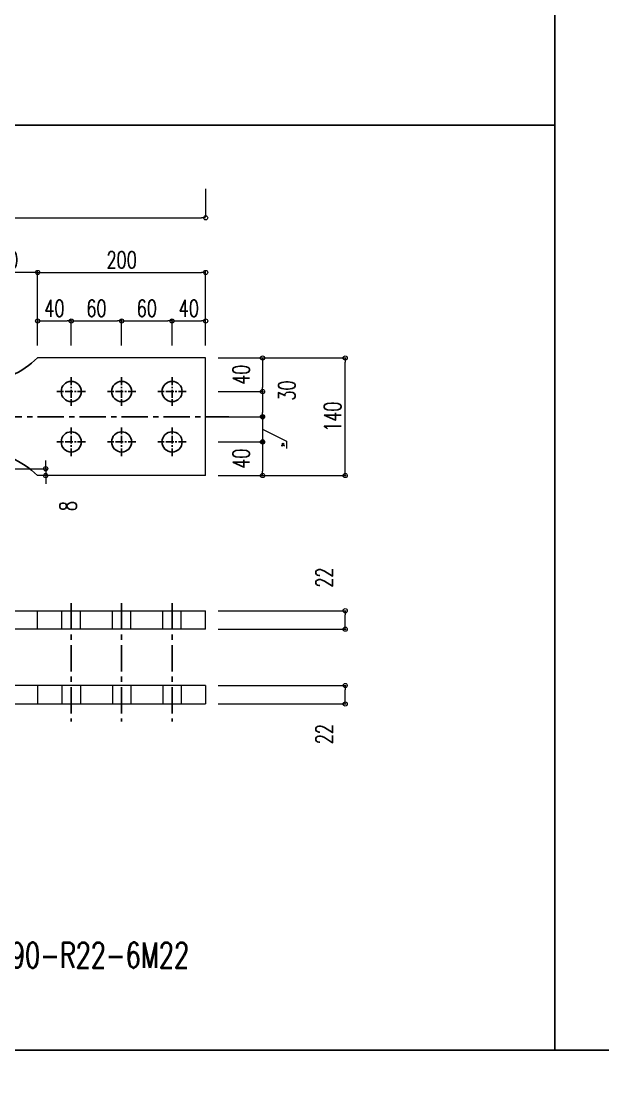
# Model space of a CAD drawing. Header units: millimetres. Extents: x -4568 to 36914, y -114 to 17788.
# Drawn here: x 27416 to 28109, y 9515 to 10770 of the extents above; entities that cross this region are included whole.
import ezdxf

# ---------------------------------------------------------------- set-up
doc = ezdxf.new("R2010")
doc.units = ezdxf.units.MM
doc.header["$LTSCALE"] = 5
for name, pattern in [('ACAD_ISO03W100', [30, 12, -18]), ('CENTER1', [10, 6.25, -1.25, 1.25, -1.25]), ('JIS_08_50', [53, 50, -1.125, 0.75, -1.125])]:
    doc.linetypes.add(name, pattern=pattern)
doc.layers.get('0').update_dxf_attribs({"color": 255})
doc.layers.get('DEFPOINTS').update_dxf_attribs({"color": 255})
for name, color, linetype in [('01', 7, 'Continuous'), ('CENTER', 2, 'JIS_08_50'), ('寸法', 4, 'Continuous'), ('補助線', 7, 'ACAD_ISO03W100'), ('金物', 142, 'Continuous')]:
    doc.layers.add(name, color=color, linetype=linetype)
doc.styles.add('KANJI', font='simplex.shx', dxfattribs={"width": 0.7, "bigfont": 'extfont2.shx'})
doc.styles.get("Standard").update_dxf_attribs({"font": 'simplex.shx', "width": 0.7, "height": 2.5, "bigfont": '@extfont2.shx'})
doc.styles.add('SUNPOU2', font='simplex.shx', dxfattribs={"width": 0.7, "height": 50, "bigfont": 'extfont2.shx'})
doc.dimstyles.new('コピー ～ 一般寸法-小さめ', dxfattribs={"dimtxt": 25, "dimasz": 3, "dimexe": 3, "dimexo": 3, "dimgap": 3, "dimtad": 1, "dimtxsty": 'Standard', "dimblk": 'ORIGIN', "dimcen": 0, "dimclrd": 256, "dimclre": 256, "dimclrt": 256, "dimadec": 0, "dimazin": 0, "dimtfac": 1, "dimtmove": 1, "dimatfit": 2, "dimfxl": 0, "dimtolj": 2, "dimlwd": 5, "dimlwe": 5, "dimarcsym": 0})
doc.dimstyles.new('一般寸法-小さめ', dxfattribs={"dimscale": 10, "dimtxt": 2, "dimasz": 0.5, "dimexe": 0.125, "dimexo": 1.5, "dimgap": 0.5, "dimtad": 1, "dimtxsty": 'KANJI', "dimblk": 'ORIGIN', "dimcen": 0, "dimclrd": 256, "dimclre": 256, "dimclrt": 256, "dimadec": 0, "dimazin": 0, "dimtfac": 1, "dimtmove": 2, "dimatfit": 2, "dimfxl": 0, "dimtolj": 2, "dimlwd": 5, "dimlwe": 5, "dimarcsym": 0})

# ---------------------------------------------------------------- blocks, each defined once
blk = doc.blocks.new('_Origin')
at = {"color": 0, "linetype": 'ByBlock', "lineweight": -2}
blk.add_line((0, 0), (-1, 0), dxfattribs=at)
blk.add_circle((0, 0), 0.5, dxfattribs=at)
blk = doc.blocks.new('*D47')
at = {"layer": 'DEFPOINTS', "color": 0, "transparency": 16777216}
for p in [(27366.1, 10470.3), (27436.1, 10370), (27366.1, 10338.5)]:
    blk.add_point(p, dxfattribs=at)
at = {"layer": '寸法', "lineweight": 5, "transparency": 16777216}
for p, q in [((27366.1, 10353.5), (27366.1, 10471.5)), ((27431.1, 10470.3), (27371.1, 10470.3)), ((27436.1, 10385), (27436.1, 10471.5))]:
    blk.add_line(p, q, dxfattribs=at)
at = {"layer": '寸法', "lineweight": 5, "transparency": 16777216, "xscale": 5, "yscale": 5, "zscale": 5, "rotation": 180}
blk.add_blockref('_Origin', (27366.1, 10470.3), dxfattribs=at)
at = {"layer": '寸法', "lineweight": 5, "transparency": 16777216, "xscale": 5, "yscale": 5, "zscale": 5}
blk.add_blockref('_Origin', (27436.1, 10470.3), dxfattribs=at)
at = {"layer": '寸法', "transparency": 16777216, "insert": (27401.1, 10485.3), "char_height": 20, "attachment_point": 5, "style": 'KANJI'}
blk.add_mtext('\\A2;70', dxfattribs=at)
blk = doc.blocks.new('*D452')
at = {"layer": 'DEFPOINTS', "color": 0, "transparency": 16777216}
for p in [(27636.1, 10067.5), (27802.2, 10067.5), (27636.1, 10045.5)]:
    blk.add_point(p, dxfattribs=at)
at = {"layer": '寸法', "lineweight": 5, "transparency": 16777216}
for p, q in [((27651.1, 10067.5), (27803.5, 10067.5)), ((27802.2, 10050.5), (27802.2, 10062.5)), ((27651.1, 10045.5), (27803.5, 10045.5))]:
    blk.add_line(p, q, dxfattribs=at)
at = {"layer": '寸法', "lineweight": 5, "transparency": 16777216, "xscale": 5, "yscale": 5, "zscale": 5}
for p, rotation in [((27802.2, 10067.5), 90), ((27802.2, 10045.5), 270)]:
    blk.add_blockref('_Origin', p, dxfattribs=dict(at, rotation=rotation))
at = {"layer": '寸法', "transparency": 16777216, "insert": (27777.2, 10107), "char_height": 20, "attachment_point": 5, "rotation": 90, "style": 'KANJI'}
blk.add_mtext('\\A2;22', dxfattribs=at)
blk = doc.blocks.new('*D51')
at = {"layer": 'DEFPOINTS', "color": 0, "transparency": 16777216}
for p in [(27636.1, 9978.5), (27802.2, 9978.5), (27636.1, 9956.5)]:
    blk.add_point(p, dxfattribs=at)
at = {"layer": '寸法', "lineweight": 5, "transparency": 16777216}
for p, q in [((27651.1, 9978.5), (27803.5, 9978.5)), ((27802.2, 9961.5), (27802.2, 9973.5)), ((27651.1, 9956.5), (27803.5, 9956.5))]:
    blk.add_line(p, q, dxfattribs=at)
at = {"layer": '寸法', "lineweight": 5, "transparency": 16777216, "xscale": 5, "yscale": 5, "zscale": 5}
for p, rotation in [((27802.2, 9978.5), 90), ((27802.2, 9956.5), 270)]:
    blk.add_blockref('_Origin', p, dxfattribs=dict(at, rotation=rotation))
at = {"layer": '寸法', "transparency": 16777216, "insert": (27777.2, 9920.6), "char_height": 20, "attachment_point": 5, "rotation": 90, "style": 'KANJI'}
blk.add_mtext('\\A2;22', dxfattribs=at)
blk = doc.blocks.new('*D52')
at = {"layer": 'DEFPOINTS', "color": 0, "transparency": 16777216}
for p in [(27636.1, 10368.5), (27802.2, 10368.5), (27636.1, 10228.5)]:
    blk.add_point(p, dxfattribs=at)
at = {"layer": '寸法', "lineweight": 5, "transparency": 16777216}
for p, q in [((27651.1, 10368.5), (27803.5, 10368.5)), ((27802.2, 10233.5), (27802.2, 10363.5)), ((27651.1, 10228.5), (27803.5, 10228.5))]:
    blk.add_line(p, q, dxfattribs=at)
at = {"layer": '寸法', "lineweight": 5, "transparency": 16777216, "xscale": 5, "yscale": 5, "zscale": 5}
for p, rotation in [((27802.2, 10368.5), 90), ((27802.2, 10228.5), 270)]:
    blk.add_blockref('_Origin', p, dxfattribs=dict(at, rotation=rotation))
at = {"layer": '寸法', "transparency": 16777216, "insert": (27787.2, 10298.5), "char_height": 20, "attachment_point": 5, "rotation": 90, "style": 'KANJI'}
blk.add_mtext('\\A2;140', dxfattribs=at)
blk = doc.blocks.new('*D456')
at = {"layer": 'DEFPOINTS', "color": 0, "transparency": 16777216}
for p in [(27636.1, 10470.3), (27436.1, 10370), (27636.1, 10368.5)]:
    blk.add_point(p, dxfattribs=at)
at = {"layer": '寸法', "lineweight": 5, "transparency": 16777216}
for p, q in [((27436.1, 10385), (27436.1, 10471.5)), ((27441.1, 10470.3), (27631.1, 10470.3)), ((27636.1, 10383.5), (27636.1, 10471.5))]:
    blk.add_line(p, q, dxfattribs=at)
at = {"layer": '寸法', "lineweight": 5, "transparency": 16777216, "xscale": 5, "yscale": 5, "zscale": 5, "rotation": 180}
blk.add_blockref('_Origin', (27436.1, 10470.3), dxfattribs=at)
at = {"layer": '寸法', "lineweight": 5, "transparency": 16777216, "xscale": 5, "yscale": 5, "zscale": 5}
blk.add_blockref('_Origin', (27636.1, 10470.3), dxfattribs=at)
at = {"layer": '寸法', "transparency": 16777216, "insert": (27536.1, 10485.3), "char_height": 20, "attachment_point": 5, "style": 'KANJI'}
blk.add_mtext('\\A2;200', dxfattribs=at)
blk = doc.blocks.new('*D56')
at = {"layer": 'DEFPOINTS', "color": 0, "transparency": 16777216}
for p in [(27636.1, 10368.5), (27636.1, 10328.5), (27703.8, 10328.5)]:
    blk.add_point(p, dxfattribs=at)
at = {"layer": '寸法', "lineweight": 5, "transparency": 16777216}
for p, q in [((27651.1, 10368.5), (27705, 10368.5)), ((27703.8, 10363.5), (27703.8, 10333.5)), ((27651.1, 10328.5), (27705, 10328.5))]:
    blk.add_line(p, q, dxfattribs=at)
at = {"layer": '寸法', "lineweight": 5, "transparency": 16777216, "xscale": 5, "yscale": 5, "zscale": 5}
for p, rotation in [((27703.8, 10368.5), 90), ((27703.8, 10328.5), 270)]:
    blk.add_blockref('_Origin', p, dxfattribs=dict(at, rotation=rotation))
at = {"layer": '寸法', "transparency": 16777216, "insert": (27678.4, 10348.5), "char_height": 20, "attachment_point": 5, "rotation": 90, "style": 'KANJI'}
blk.add_mtext('\\A2;40', dxfattribs=at)
blk = doc.blocks.new('*D57')
at = {"layer": 'DEFPOINTS', "color": 0, "transparency": 16777216}
for p in [(27636.1, 10268.5), (27636.1, 10228.5), (27703.8, 10228.5)]:
    blk.add_point(p, dxfattribs=at)
at = {"layer": '寸法', "lineweight": 5, "transparency": 16777216}
for p, q in [((27651.1, 10268.5), (27705, 10268.5)), ((27703.8, 10263.5), (27703.8, 10233.5)), ((27651.1, 10228.5), (27705, 10228.5))]:
    blk.add_line(p, q, dxfattribs=at)
at = {"layer": '寸法', "lineweight": 5, "transparency": 16777216, "xscale": 5, "yscale": 5, "zscale": 5}
for p, rotation in [((27703.8, 10268.5), 90), ((27703.8, 10228.5), 270)]:
    blk.add_blockref('_Origin', p, dxfattribs=dict(at, rotation=rotation))
at = {"layer": '寸法', "transparency": 16777216, "insert": (27678.4, 10248.5), "char_height": 20, "attachment_point": 5, "rotation": 90, "style": 'KANJI'}
blk.add_mtext('\\A2;40', dxfattribs=at)
blk = doc.blocks.new('*D458')
at = {"layer": 'DEFPOINTS', "color": 0, "transparency": 16777216}
for p in [(27366.1, 10236.5), (27436.1, 10228.5), (27445.7, 10228.5)]:
    blk.add_point(p, dxfattribs=at)
at = {"layer": '寸法', "lineweight": 5, "transparency": 16777216}
for p, q in [((27445.7, 10241.5), (27445.7, 10246.5)), ((27381.1, 10236.5), (27447, 10236.5)), ((27445.7, 10236.5), (27445.7, 10228.5)), ((27451.1, 10228.5), (27447, 10228.5)), ((27445.7, 10223.5), (27445.7, 10218.5))]:
    blk.add_line(p, q, dxfattribs=at)
at = {"layer": '寸法', "lineweight": 5, "transparency": 16777216, "xscale": 5, "yscale": 5, "zscale": 5}
for p, rotation in [((27445.7, 10236.5), 270), ((27445.7, 10228.5), 90)]:
    blk.add_blockref('_Origin', p, dxfattribs=dict(at, rotation=rotation))
at = {"layer": '寸法', "transparency": 16777216, "insert": (27472.5, 10192.1), "char_height": 20, "attachment_point": 5, "rotation": 90, "style": 'KANJI'}
blk.add_mtext('\\A2;8', dxfattribs=at)
blk = doc.blocks.new('*D67')
at = {"layer": 'DEFPOINTS', "color": 0, "transparency": 16777216}
for p in [(27636.1, 10535.3), (27636.1, 10370), (26986.1, 10337.8)]:
    blk.add_point(p, dxfattribs=at)
at = {"layer": '寸法', "lineweight": 5, "transparency": 16777216}
for p, q in [((27636.1, 10570), (27636.1, 10536.5)), ((26986.1, 10537.8), (26986.1, 10536.5)), ((26991.1, 10535.3), (27631.1, 10535.3))]:
    blk.add_line(p, q, dxfattribs=at)
at = {"layer": '寸法', "lineweight": 5, "transparency": 16777216, "xscale": 5, "yscale": 5, "zscale": 5, "rotation": 180}
blk.add_blockref('_Origin', (26986.1, 10535.3), dxfattribs=at)
at = {"layer": '寸法', "lineweight": 5, "transparency": 16777216, "xscale": 5, "yscale": 5, "zscale": 5}
blk.add_blockref('_Origin', (27636.1, 10535.3), dxfattribs=at)
at = {"layer": '寸法', "transparency": 16777216, "insert": (27311.1, 10550.3), "char_height": 20, "attachment_point": 5, "style": 'KANJI'}
blk.add_mtext('\\A2;650', dxfattribs=at)
blk = doc.blocks.new('*D70')
at = {"layer": 'DEFPOINTS', "color": 0, "transparency": 16777216}
for p in [(27476.1, 10412.5), (27436.1, 10368.5), (27476.1, 10368.5)]:
    blk.add_point(p, dxfattribs=at)
at = {"layer": '寸法', "lineweight": 5, "transparency": 16777216}
for p, q in [((27436.1, 10383.5), (27436.1, 10413.8)), ((27441.1, 10412.5), (27471.1, 10412.5)), ((27476.1, 10383.5), (27476.1, 10413.8))]:
    blk.add_line(p, q, dxfattribs=at)
at = {"layer": '寸法', "lineweight": 5, "transparency": 16777216, "xscale": 5, "yscale": 5, "zscale": 5, "rotation": 180}
blk.add_blockref('_Origin', (27436.1, 10412.5), dxfattribs=at)
at = {"layer": '寸法', "lineweight": 5, "transparency": 16777216, "xscale": 5, "yscale": 5, "zscale": 5}
blk.add_blockref('_Origin', (27476.1, 10412.5), dxfattribs=at)
at = {"layer": '寸法', "transparency": 16777216, "insert": (27456.1, 10427.5), "char_height": 20, "attachment_point": 5, "style": 'KANJI'}
blk.add_mtext('\\A2;40', dxfattribs=at)
blk = doc.blocks.new('*D71')
at = {"layer": 'DEFPOINTS', "color": 0, "transparency": 16777216}
for p in [(27596.1, 10412.5), (27536.1, 10368.5), (27596.1, 10368.5)]:
    blk.add_point(p, dxfattribs=at)
at = {"layer": '寸法', "lineweight": 5, "transparency": 16777216}
for p, q in [((27536.1, 10383.5), (27536.1, 10413.8)), ((27541.1, 10412.5), (27591.1, 10412.5)), ((27596.1, 10383.5), (27596.1, 10413.8))]:
    blk.add_line(p, q, dxfattribs=at)
at = {"layer": '寸法', "lineweight": 5, "transparency": 16777216, "xscale": 5, "yscale": 5, "zscale": 5, "rotation": 180}
blk.add_blockref('_Origin', (27536.1, 10412.5), dxfattribs=at)
at = {"layer": '寸法', "lineweight": 5, "transparency": 16777216, "xscale": 5, "yscale": 5, "zscale": 5}
blk.add_blockref('_Origin', (27596.1, 10412.5), dxfattribs=at)
at = {"layer": '寸法', "transparency": 16777216, "insert": (27566.1, 10427.5), "char_height": 20, "attachment_point": 5, "style": 'KANJI'}
blk.add_mtext('\\A2;60', dxfattribs=at)
blk = doc.blocks.new('*D72')
at = {"layer": 'DEFPOINTS', "color": 0, "transparency": 16777216}
for p in [(27536.1, 10412.5), (27476.1, 10368.5), (27536.1, 10368.5)]:
    blk.add_point(p, dxfattribs=at)
at = {"layer": '寸法', "lineweight": 5, "transparency": 16777216}
for p, q in [((27476.1, 10383.5), (27476.1, 10413.8)), ((27481.1, 10412.5), (27531.1, 10412.5)), ((27536.1, 10383.5), (27536.1, 10413.8))]:
    blk.add_line(p, q, dxfattribs=at)
at = {"layer": '寸法', "lineweight": 5, "transparency": 16777216, "xscale": 5, "yscale": 5, "zscale": 5, "rotation": 180}
blk.add_blockref('_Origin', (27476.1, 10412.5), dxfattribs=at)
at = {"layer": '寸法', "lineweight": 5, "transparency": 16777216, "xscale": 5, "yscale": 5, "zscale": 5}
blk.add_blockref('_Origin', (27536.1, 10412.5), dxfattribs=at)
at = {"layer": '寸法', "transparency": 16777216, "insert": (27506.1, 10427.5), "char_height": 20, "attachment_point": 5, "style": 'KANJI'}
blk.add_mtext('\\A2;60', dxfattribs=at)
blk = doc.blocks.new('*D73')
at = {"layer": 'DEFPOINTS', "color": 0, "transparency": 16777216}
for p in [(27636.1, 10412.5), (27596.1, 10368.5), (27636.1, 10368.5)]:
    blk.add_point(p, dxfattribs=at)
at = {"layer": '寸法', "lineweight": 5, "transparency": 16777216}
for p, q in [((27596.1, 10383.5), (27596.1, 10413.8)), ((27601.1, 10412.5), (27631.1, 10412.5)), ((27636.1, 10383.5), (27636.1, 10413.8))]:
    blk.add_line(p, q, dxfattribs=at)
at = {"layer": '寸法', "lineweight": 5, "transparency": 16777216, "xscale": 5, "yscale": 5, "zscale": 5, "rotation": 180}
blk.add_blockref('_Origin', (27596.1, 10412.5), dxfattribs=at)
at = {"layer": '寸法', "lineweight": 5, "transparency": 16777216, "xscale": 5, "yscale": 5, "zscale": 5}
blk.add_blockref('_Origin', (27636.1, 10412.5), dxfattribs=at)
at = {"layer": '寸法', "transparency": 16777216, "insert": (27616.1, 10427.5), "char_height": 20, "attachment_point": 5, "style": 'KANJI'}
blk.add_mtext('\\A2;40', dxfattribs=at)
blk = doc.blocks.new('*D74')
at = {"layer": 'DEFPOINTS', "color": 0, "transparency": 16777216}
for p in [(27636.1, 10328.5), (27636.1, 10298.5), (27703.8, 10298.5)]:
    blk.add_point(p, dxfattribs=at)
at = {"layer": '寸法', "lineweight": 5, "transparency": 16777216}
for p, q in [((27651.1, 10328.5), (27705, 10328.5)), ((27703.8, 10323.5), (27703.8, 10303.5)), ((27651.1, 10298.5), (27705, 10298.5))]:
    blk.add_line(p, q, dxfattribs=at)
at = {"layer": '寸法', "lineweight": 5, "transparency": 16777216, "xscale": 5, "yscale": 5, "zscale": 5}
for p, rotation in [((27703.8, 10328.5), 90), ((27703.8, 10298.5), 270)]:
    blk.add_blockref('_Origin', p, dxfattribs=dict(at, rotation=rotation))
at = {"layer": '寸法', "transparency": 16777216, "insert": (27732.8, 10329.7), "char_height": 20, "attachment_point": 5, "rotation": 90, "style": 'KANJI'}
blk.add_mtext('\\A2;30', dxfattribs=at)
blk = doc.blocks.new('*D75')
at = {"layer": 'DEFPOINTS', "color": 0, "transparency": 16777216}
for p in [(27636.1, 10298.5), (27636.1, 10268.5), (27703.8, 10268.5)]:
    blk.add_point(p, dxfattribs=at)
at = {"layer": '寸法', "lineweight": 5, "transparency": 16777216}
for p, q in [((27656.1, 10298.5), (27706.8, 10298.5)), ((27703.8, 10295.5), (27703.8, 10271.5)), ((27703.8, 10283.5), (27732.5, 10269.3)), ((27656.1, 10268.5), (27706.8, 10268.5)), ((27732.5, 10269.3), (27732.5, 10260.5))]:
    blk.add_line(p, q, dxfattribs=at)
at = {"layer": '寸法', "lineweight": 5, "transparency": 16777216, "xscale": 3, "yscale": 3, "zscale": 3}
for p, rotation in [((27703.8, 10298.5), 90), ((27703.8, 10268.5), 270)]:
    blk.add_blockref('_Origin', p, dxfattribs=dict(at, rotation=rotation))
at = {"layer": '寸法', "transparency": 16777216, "insert": (27728.2, 10264.9), "char_height": 2.5, "attachment_point": 5, "rotation": 90}
blk.add_mtext('\\A2;30', dxfattribs=at)

msp = doc.modelspace()

# ---------------------------------------------------------------- linework, layer by layer
at = {"layer": '01', "ltscale": 2}
for points in [[(26651.831, 11896.004), (28051.831, 11896.004), (28051.831, 10645.542), (26651.831, 10645.542)], [(28051.831, 11896.004), (29451.831, 11896.004), (29451.831, 9544.424), (28051.831, 9544.424)], [(26651.831, 10645.542), (28051.831, 10645.542), (28051.831, 9544.424), (26651.831, 9544.424)], [(26651.831, 9544.424), (29451.831, 9544.424), (29451.831, 9395.081), (26651.831, 9395.081)]]:
    msp.add_lwpolyline(points, close=True, dxfattribs=at)
at = {"layer": 'CENTER', "color": 7, "linetype": 'CENTER1'}
for p, q in [((26986.106, 10298.499), (27663.76, 10298.499)), ((27476.106, 10076.542), (27476.106, 9935.542)), ((27536.106, 10076.542), (27536.106, 9935.542)), ((27596.106, 10076.542), (27596.106, 9935.542))]:
    msp.add_line(p, q, dxfattribs=at)
at = {"layer": '寸法', "linetype": 'CENTER1', "ltscale": 0.3}
for p, q in [((27476.106, 10345.499), (27476.106, 10311.499)), ((27536.106, 10345.499), (27536.106, 10311.499)), ((27596.106, 10345.499), (27596.106, 10311.499)), ((27493.106, 10328.499), (27459.106, 10328.499)), ((27553.106, 10328.499), (27519.106, 10328.499)), ((27613.106, 10328.499), (27579.106, 10328.499)), ((27476.106, 10251.499), (27476.106, 10285.499)), ((27536.106, 10251.499), (27536.106, 10285.499)), ((27596.106, 10251.499), (27596.106, 10285.499)), ((27493.106, 10268.499), (27459.106, 10268.499)), ((27553.106, 10268.499), (27519.106, 10268.499)), ((27613.106, 10268.499), (27579.106, 10268.499))]:
    msp.add_line(p, q, dxfattribs=at)
at = {"layer": '補助線', "lineweight": 18}
for p, q in [((27465.106, 10045.542), (27465.106, 10067.542)), ((27487.106, 10045.542), (27487.106, 10067.542)), ((27525.106, 10045.542), (27525.106, 10067.542)), ((27547.106, 10045.542), (27547.106, 10067.542)), ((27585.106, 10045.542), (27585.106, 10067.542)), ((27607.106, 10045.542), (27607.106, 10067.542)), ((27465.106, 9978.542), (27465.106, 9956.542)), ((27487.106, 9978.542), (27487.106, 9956.542)), ((27525.106, 9978.542), (27525.106, 9956.542)), ((27547.106, 9978.542), (27547.106, 9956.542)), ((27585.106, 9978.542), (27585.106, 9956.542)), ((27607.106, 9978.542), (27607.106, 9956.542))]:
    msp.add_line(p, q, dxfattribs=at)
at = {"layer": '金物', "lineweight": 18}
for p, q in [((27636.106, 10368.499), (27436.106, 10368.499)), ((27636.106, 10228.499), (27636.106, 10368.499)), ((27636.106, 10228.499), (27436.106, 10228.499)), ((26986.106, 10067.542), (27636.106, 10067.542)), ((27436.106, 10045.542), (27436.106, 10067.542)), ((27636.106, 10045.542), (27636.106, 10067.542)), ((27636.106, 10045.542), (26986.106, 10045.542)), ((27636.106, 9978.542), (26986.106, 9978.542)), ((27436.106, 9978.542), (27436.106, 9956.542)), ((27636.106, 9978.542), (27636.106, 9956.542)), ((26986.106, 9956.542), (27636.106, 9956.542))]:
    msp.add_line(p, q, dxfattribs=at)
at = {"layer": '金物', "ltscale": 2.5}
for centre in [(27476.106, 10328.499), (27536.106, 10328.499), (27596.106, 10328.499), (27476.106, 10268.499), (27536.106, 10268.499), (27596.106, 10268.499)]:
    msp.add_circle(centre, 12, dxfattribs=at)
at = {"layer": '金物', "ltscale": 2}
for centre, start, end in [((27360.316, 10448.223), 274.060941, 313.550946), ((27360.316, 10148.775), 46.449054, 85.939059)]:
    msp.add_arc(centre, 110, start, end, dxfattribs=at)

# ---------------------------------------------------------------- texts
at = {"layer": '寸法', "ltscale": 2, "insert": (27351.831, 9657.525), "char_height": 30, "width": 1400, "attachment_point": 5, "style": 'SUNPOU2'}
msp.add_mtext('C400-R22-6M22  C490-R22-6M22', dxfattribs=at)

# ---------------------------------------------------------------- dimensions: what is measured, and where the dimension line sits
at = {"layer": '寸法'}
dim = msp.add_linear_dim(base=(27636.106, 10535.294), p1=(26986.106, 10337.755), p2=(27636.106, 10369.999), dimstyle='一般寸法-小さめ', override={"dimexo": 20}, dxfattribs=at)
dim.commit()
dim.dimension.update_dxf_attribs({"geometry": '*D67', "text_midpoint": (27311.106, 10550.294)})
for base, p1, p2, picture, middle in [((27366.106, 10470.294), (27436.106, 10369.999), (27366.106, 10338.499), '*D47', (27401.106, 10485.294)), ((27636.106, 10470.294), (27436.106, 10369.999), (27636.106, 10368.499), '*D456', (27536.106, 10485.294)), ((27476.106, 10412.521), (27436.106, 10368.499), (27476.106, 10368.499), '*D70', (27456.106, 10427.521)), ((27536.106, 10412.521), (27476.106, 10368.499), (27536.106, 10368.499), '*D72', (27506.106, 10427.521)), ((27596.106, 10412.521), (27536.106, 10368.499), (27596.106, 10368.499), '*D71', (27566.106, 10427.521)), ((27636.106, 10412.521), (27596.106, 10368.499), (27636.106, 10368.499), '*D73', (27616.106, 10427.521))]:
    dim = msp.add_linear_dim(base=base, p1=p1, p2=p2, dimstyle='一般寸法-小さめ', dxfattribs=at)
    dim.commit()
    dim.dimension.update_dxf_attribs({"geometry": picture, "text_midpoint": middle})
dim = msp.add_linear_dim(base=(27802.226, 10368.499), p1=(27636.106, 10228.499), p2=(27636.106, 10368.499), angle=270, dimstyle='一般寸法-小さめ', dxfattribs=at)
dim.commit()
dim.dimension.update_dxf_attribs({"geometry": '*D52', "text_midpoint": (27787.226, 10298.499)})
for base, p1, p2, angle, picture, middle in [((27703.76, 10328.499), (27636.106, 10368.499), (27636.106, 10328.499), 90, '*D56', (27678.354, 10348.499)), ((27703.76, 10298.499), (27636.106, 10328.499), (27636.106, 10298.499), 90, '*D74', (27732.832, 10329.703)), ((27703.76, 10228.499), (27636.106, 10268.499), (27636.106, 10228.499), 90, '*D57', (27678.354, 10248.499)), ((27445.732, 10228.499), (27366.106, 10236.499), (27436.106, 10228.499), 90, '*D458', (27472.473, 10192.069)), ((27802.226, 10067.542), (27636.106, 10045.542), (27636.106, 10067.542), 270, '*D452', (27777.226, 10106.959)), ((27802.226, 9978.542), (27636.106, 9956.542), (27636.106, 9978.542), 270, '*D51', (27777.226, 9920.567))]:
    dim = msp.add_linear_dim(base=base, p1=p1, p2=p2, angle=angle, dimstyle='一般寸法-小さめ', dxfattribs=at)
    dim.commit()
    dim.dimension.update_dxf_attribs({"geometry": picture, "text_midpoint": middle, "dimtype": 160})
dim = msp.add_linear_dim(base=(27703.76, 10268.499), p1=(27636.106, 10298.499), p2=(27636.106, 10268.499), angle=90, dimstyle='コピー ～ 一般寸法-小さめ', override={"dimexo": 20}, dxfattribs=at)
dim.commit()
dim.dimension.update_dxf_attribs({"geometry": '*D75', "text_midpoint": (27732.499, 10266.296), "dimtype": 160})

doc.saveas('drawing.dxf')
